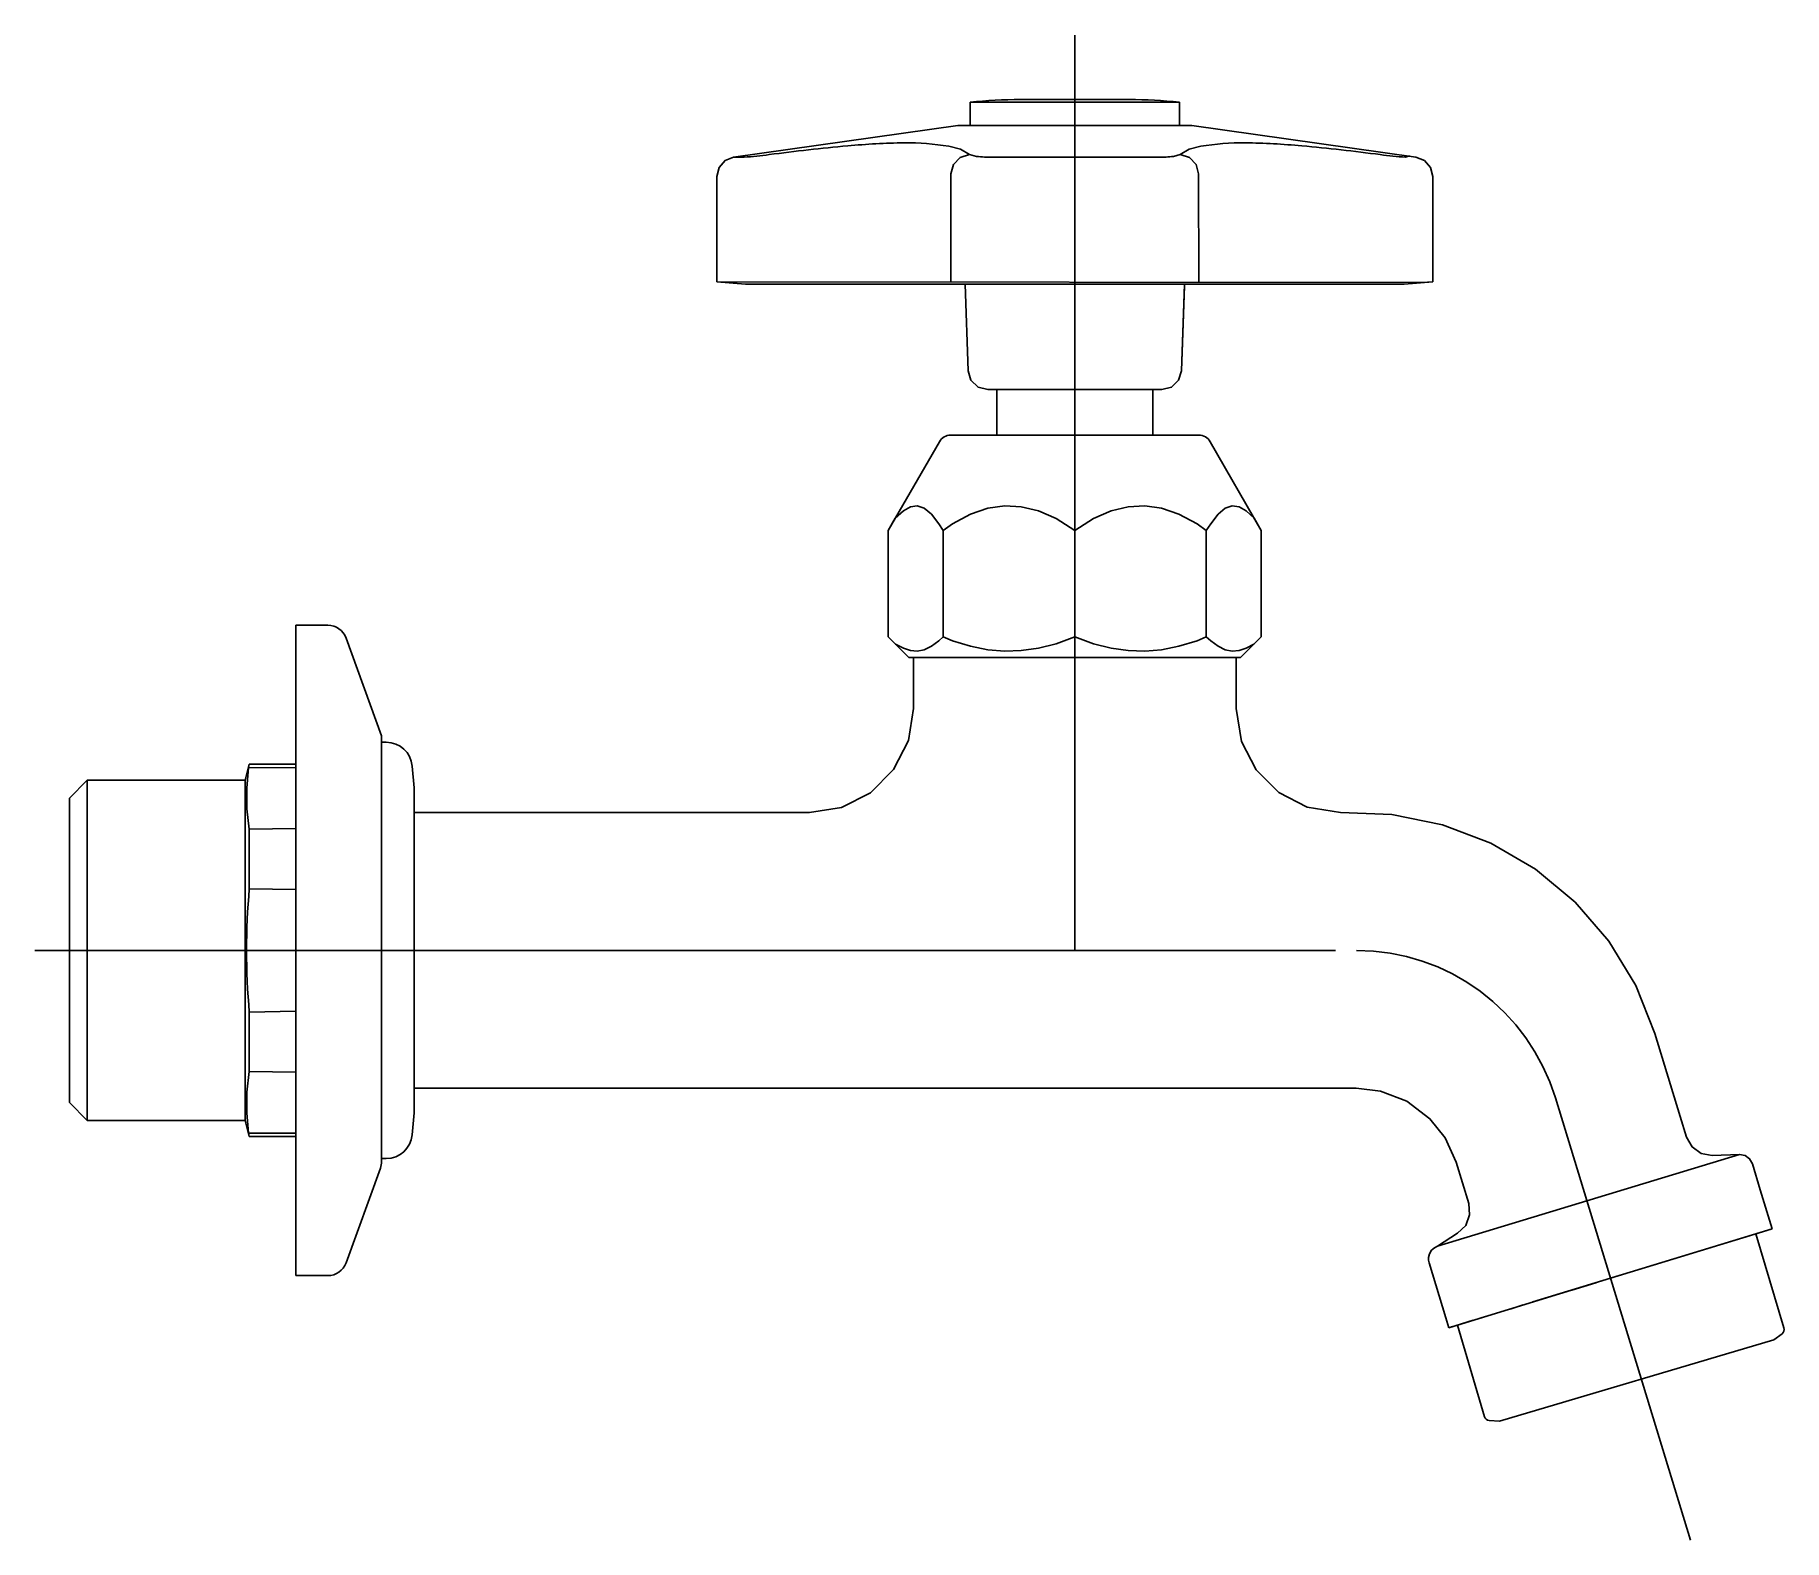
# Model space of a CAD drawing. Extents: x 23.827 to 23.962, y -1.484 to -1.369.
import ezdxf

# ---------------------------------------------------------------- set-up
doc = ezdxf.new("R2010")
doc.units = 0
doc.header["$LTSCALE"] = 0.2
doc.header["$MEASUREMENT"] = 0
doc.linetypes.add('AXES', pattern=[0.54, 0.3, -0.08, 0.08, -0.08])
doc.linetypes.add('CONTINU', pattern=[0])
doc.layers.get('0').update_dxf_attribs({"linetype": 'CONTINUOUS'})
doc.layers.add('DECA_EIXOS', color=5, linetype='AXES')

msp = doc.modelspace()

# ---------------------------------------------------------------- linework, layer by layer
at = {"linetype": 'CONTINU'}
for points in [[(23.90282, -1.37361, 0.025837), (23.89895, -1.37381)], [(23.91505, -1.37381, 0.025837), (23.91118, -1.37361)], [(23.8989, -1.37784), (23.89821, -1.37743), (23.89731, -1.3772, 0.045138), (23.89389, -1.37694, 0.021137), (23.88954, -1.37717, 0.009815), (23.88351, -1.37784)], [(23.93049, -1.37784, 0.009815), (23.92446, -1.37717, 0.021137), (23.92011, -1.37694, 0.045138), (23.91669, -1.3772), (23.91579, -1.37743), (23.9151, -1.37784)], [(23.88351, -1.37784, -0.017814), (23.88157, -1.37804)], [(23.90066, -1.37804, -0.029584), (23.89944, -1.37798), (23.8989, -1.37784)], [(23.9151, -1.37784), (23.91459, -1.37798, -0.029466), (23.91346, -1.37804)], [(23.93243, -1.37804, -0.017816), (23.93049, -1.37784)], [(23.89746, -1.39941, 0.267965), (23.89659, -1.39991)], [(23.91741, -1.39991, 0.267939), (23.91654, -1.39941)], [(23.85097, -1.415, 0.315295), (23.84956, -1.41401)], [(23.85605, -1.42484, 0.388887), (23.85406, -1.42301)], [(23.84353, -1.43427, 0.045542), (23.84353, -1.44376)], [(23.85406, -1.45501, 0.388881), (23.85605, -1.45319)], [(23.85361, -1.45576, 0.08749), (23.8537, -1.45525)], [(23.84956, -1.46401, 0.31531), (23.85097, -1.46303)], [(23.93424, -1.46302, -0.103131), (23.9342, -1.46262)], [(23.96138, -1.46848, 0.310494), (23.96152, -1.46804)], [(23.93851, -1.47486, 0.312312), (23.93886, -1.47515)]]:
    msp.add_lwpolyline(points, format="xyb", dxfattribs=at)
for points in [[(23.89895, -1.37561), (23.89895, -1.37381)], [(23.91505, -1.37381), (23.89895, -1.37381)], [(23.91118, -1.37361), (23.90282, -1.37361)], [(23.91505, -1.37561), (23.91505, -1.37381)], [(23.898, -1.37561), (23.88077, -1.37804)], [(23.907, -1.37561), (23.898, -1.37561)], [(23.916, -1.37561), (23.907, -1.37561)], [(23.93323, -1.37804), (23.916, -1.37561)], [(23.88077, -1.37804), (23.88011, -1.3783), (23.87965, -1.37883), (23.87948, -1.37952)], [(23.88157, -1.37804), (23.88077, -1.37804)], [(23.8989, -1.37784), (23.89819, -1.37807), (23.89767, -1.37861), (23.89748, -1.37933)], [(23.90209, -1.37804), (23.90066, -1.37804)], [(23.907, -1.37804), (23.90209, -1.37804)], [(23.91346, -1.37804), (23.907, -1.37804)], [(23.9151, -1.37784), (23.91581, -1.37807), (23.91633, -1.37861), (23.91652, -1.37933)], [(23.93265, -1.37795), (23.93243, -1.37804)], [(23.93277, -1.37797), (23.93265, -1.37795)], [(23.93452, -1.37952), (23.93435, -1.37883), (23.93389, -1.3783), (23.93323, -1.37804)], [(23.87948, -1.37952), (23.87948, -1.38761)], [(23.89748, -1.37933), (23.89747, -1.38764)], [(23.91652, -1.37933), (23.91653, -1.38766)], [(23.93452, -1.38761), (23.93452, -1.37952)], [(23.93368, -1.38768), (23.87948, -1.38761)], [(23.87948, -1.38761), (23.88168, -1.3878)], [(23.93232, -1.3878), (23.88168, -1.3878)], [(23.8988, -1.39447), (23.89857, -1.3878)], [(23.9152, -1.39447), (23.91543, -1.3878)], [(23.93232, -1.3878), (23.93452, -1.38761)], [(23.93452, -1.38761), (23.93368, -1.38768)], [(23.9152, -1.39447), (23.91543, -1.38793)], [(23.8988, -1.39447), (23.89902, -1.39519), (23.89956, -1.39572), (23.90032, -1.39591)], [(23.9137, -1.39591), (23.91444, -1.39572), (23.91498, -1.39519), (23.9152, -1.39447)], [(23.90032, -1.39591), (23.907, -1.39591)], [(23.901, -1.39591), (23.913, -1.39591)], [(23.901, -1.39941), (23.901, -1.39591)], [(23.907, -1.39591), (23.9137, -1.39591)], [(23.91118, -1.39591), (23.9137, -1.39591)], [(23.913, -1.39941), (23.913, -1.39591)], [(23.89266, -1.40673), (23.89659, -1.39991)], [(23.89746, -1.39941), (23.91654, -1.39941)], [(23.91741, -1.39991), (23.92134, -1.40673)], [(23.8932, -1.40579), (23.89382, -1.40523)], [(23.89382, -1.40523), (23.89436, -1.40491)], [(23.89436, -1.40491), (23.89489, -1.40484)], [(23.89489, -1.40484), (23.89543, -1.40503)], [(23.89543, -1.40503), (23.89598, -1.40549)], [(23.89899, -1.40549), (23.90032, -1.40503)], [(23.90032, -1.40503), (23.90161, -1.40484)], [(23.90161, -1.40484), (23.90289, -1.40491)], [(23.90289, -1.40491), (23.9042, -1.40523)], [(23.9042, -1.40523), (23.90556, -1.40582)], [(23.90844, -1.40582), (23.9098, -1.40523)], [(23.9098, -1.40523), (23.91111, -1.40491)], [(23.91111, -1.40491), (23.91239, -1.40484)], [(23.91239, -1.40484), (23.91368, -1.40503)], [(23.91368, -1.40503), (23.91501, -1.40549)], [(23.91802, -1.40549), (23.91857, -1.40503)], [(23.91857, -1.40503), (23.91911, -1.40484)], [(23.91911, -1.40484), (23.91964, -1.40491)], [(23.91964, -1.40491), (23.92018, -1.40523)], [(23.92018, -1.40523), (23.9208, -1.40579)], [(23.89266, -1.40673), (23.8932, -1.40579)], [(23.89266, -1.41492), (23.89266, -1.40673)], [(23.89598, -1.40549), (23.89655, -1.40623)], [(23.89655, -1.40623), (23.89689, -1.40674)], [(23.89689, -1.40674), (23.89759, -1.40623)], [(23.89759, -1.40623), (23.89899, -1.40549)], [(23.90556, -1.40582), (23.907, -1.40673)], [(23.907, -1.40673), (23.90844, -1.40582)], [(23.907, -1.41492), (23.907, -1.40673)], [(23.91501, -1.40549), (23.91641, -1.40623)], [(23.91641, -1.40623), (23.91711, -1.40674)], [(23.91711, -1.40674), (23.91745, -1.40623)], [(23.91745, -1.40623), (23.91802, -1.40549)], [(23.9208, -1.40579), (23.92134, -1.40673)], [(23.92134, -1.41492), (23.92134, -1.40673)], [(23.89689, -1.41491), (23.89689, -1.40674)], [(23.91711, -1.41491), (23.91711, -1.40674)], [(23.8471, -1.43901), (23.8471, -1.41401)], [(23.8471, -1.41401), (23.84956, -1.41401)], [(23.85097, -1.415), (23.8537, -1.42251)], [(23.89266, -1.41492), (23.89322, -1.41548)], [(23.89266, -1.41492), (23.89425, -1.41651)], [(23.89322, -1.41548), (23.89382, -1.41579)], [(23.89382, -1.41579), (23.89436, -1.41597)], [(23.89436, -1.41597), (23.89489, -1.41601)], [(23.89489, -1.41601), (23.89543, -1.4159)], [(23.89543, -1.4159), (23.89598, -1.41564)], [(23.89598, -1.41564), (23.89655, -1.41521)], [(23.89655, -1.41521), (23.89689, -1.41491)], [(23.89689, -1.41491), (23.89759, -1.41521)], [(23.89759, -1.41521), (23.89899, -1.41564)], [(23.89899, -1.41564), (23.90032, -1.4159)], [(23.90032, -1.4159), (23.90161, -1.41601)], [(23.90161, -1.41601), (23.90289, -1.41597)], [(23.90289, -1.41597), (23.9042, -1.41579)], [(23.9042, -1.41579), (23.90556, -1.41545)], [(23.90556, -1.41545), (23.907, -1.41492)], [(23.907, -1.41492), (23.90844, -1.41545)], [(23.90844, -1.41545), (23.9098, -1.41579)], [(23.9098, -1.41579), (23.91111, -1.41597)], [(23.91111, -1.41597), (23.91239, -1.41601)], [(23.91239, -1.41601), (23.91368, -1.4159)], [(23.91368, -1.4159), (23.91501, -1.41564)], [(23.91501, -1.41564), (23.91641, -1.41521)], [(23.91641, -1.41521), (23.91711, -1.41491)], [(23.91711, -1.41491), (23.91745, -1.41521)], [(23.91745, -1.41521), (23.91802, -1.41564)], [(23.91802, -1.41564), (23.91857, -1.4159)], [(23.91857, -1.4159), (23.91911, -1.41601)], [(23.91911, -1.41601), (23.91964, -1.41597)], [(23.91964, -1.41597), (23.92018, -1.41579)], [(23.91975, -1.41651), (23.92134, -1.41492)], [(23.92018, -1.41579), (23.92078, -1.41548)], [(23.92078, -1.41548), (23.92134, -1.41492)], [(23.91975, -1.41651), (23.89425, -1.41651)], [(23.8946, -1.41651), (23.8952, -1.41651)], [(23.8946, -1.41651), (23.89764, -1.41651)], [(23.8946, -1.42041), (23.8946, -1.41651)], [(23.89789, -1.41651), (23.8952, -1.41651)], [(23.91611, -1.41651), (23.9194, -1.41651)], [(23.9188, -1.41651), (23.91635, -1.41651)], [(23.9188, -1.41651), (23.9194, -1.41651)], [(23.9194, -1.41651), (23.9194, -1.42041)], [(23.8866, -1.42841), (23.88907, -1.42802), (23.8913, -1.42689), (23.89307, -1.42512), (23.89421, -1.42289), (23.8946, -1.42041)], [(23.9194, -1.42041), (23.91981, -1.42295), (23.92095, -1.42514), (23.92268, -1.42688), (23.92488, -1.42801), (23.92742, -1.42842)], [(23.8537, -1.45525), (23.8537, -1.42251)], [(23.8537, -1.42301), (23.85406, -1.42301)], [(23.8432, -1.42594), (23.84353, -1.42471)], [(23.84346, -1.42496), (23.84334, -1.42655), (23.84334, -1.42814), (23.84353, -1.4297)], [(23.84346, -1.42496), (23.84353, -1.42471)], [(23.84346, -1.42496), (23.8471, -1.42497)], [(23.84353, -1.42471), (23.8471, -1.42471)], [(23.85605, -1.42484), (23.8562, -1.42651)], [(23.8297, -1.42731), (23.83107, -1.42594)], [(23.83107, -1.45209), (23.83107, -1.42594)], [(23.83107, -1.42594), (23.8432, -1.42594)], [(23.8432, -1.45209), (23.8432, -1.42594)], [(23.8562, -1.43901), (23.8562, -1.42651)], [(23.8297, -1.45071), (23.8297, -1.42731)], [(23.8562, -1.42841), (23.88535, -1.42841)], [(23.88535, -1.42841), (23.8866, -1.42841)], [(23.92742, -1.42842), (23.93138, -1.42857), (23.93528, -1.42935), (23.93899, -1.43076), (23.94242, -1.43276), (23.94547, -1.4353), (23.94807, -1.43831), (23.95013, -1.44171), (23.9516, -1.4454)], [(23.8297, -1.43001), (23.8297, -1.43901)], [(23.8297, -1.43001), (23.8297, -1.43051)], [(23.8297, -1.43901), (23.8297, -1.43051)], [(23.8297, -1.43104), (23.8297, -1.4307)], [(23.84353, -1.4297), (23.8471, -1.42964)], [(23.84353, -1.43427), (23.84353, -1.4297)], [(23.84353, -1.43427), (23.8471, -1.43434)], [(23.8297, -1.43901), (23.8297, -1.44751)], [(23.8297, -1.43901), (23.8297, -1.44728)], [(23.8297, -1.43901), (23.8297, -1.44716)], [(23.8297, -1.44801), (23.8297, -1.43901)], [(23.8471, -1.46401), (23.8471, -1.43901)], [(23.8562, -1.45151), (23.8562, -1.43901)], [(23.84353, -1.44376), (23.8471, -1.44368)], [(23.84353, -1.44832), (23.84353, -1.44376)], [(23.9516, -1.4454), (23.95355, -1.45177)], [(23.8297, -1.44751), (23.8297, -1.44801)], [(23.8297, -1.44801), (23.8297, -1.4477)], [(23.84353, -1.44832), (23.84334, -1.44992), (23.84334, -1.4515), (23.84346, -1.45307)], [(23.84353, -1.44832), (23.8471, -1.44838)], [(23.88535, -1.44961), (23.8562, -1.44961)], [(23.91343, -1.44961), (23.88535, -1.44961)], [(23.91854, -1.44961), (23.91343, -1.44961)], [(23.93632, -1.45528), (23.93548, -1.45341), (23.93431, -1.45195), (23.93253, -1.45061), (23.93051, -1.44984), (23.92863, -1.44961), (23.91854, -1.44961)], [(23.8297, -1.45071), (23.83107, -1.45209)], [(23.83107, -1.45209), (23.8432, -1.45209)], [(23.8432, -1.45209), (23.84353, -1.45331)], [(23.85605, -1.45319), (23.8562, -1.45151)], [(23.95355, -1.45177), (23.95403, -1.45336)], [(23.84353, -1.45331), (23.84346, -1.45307)], [(23.84346, -1.45307), (23.8471, -1.45307)], [(23.84353, -1.45331), (23.8471, -1.45331)], [(23.95403, -1.45336), (23.95446, -1.45412), (23.95516, -1.45462), (23.95602, -1.45477)], [(23.8537, -1.45501), (23.85406, -1.45501)], [(23.93488, -1.46174), (23.95811, -1.4547)], [(23.95602, -1.45477), (23.95811, -1.4547)], [(23.95811, -1.4547), (23.95854, -1.45478), (23.95889, -1.45503), (23.9591, -1.45541)], [(23.85097, -1.46303), (23.85361, -1.45576)], [(23.93681, -1.45689), (23.93632, -1.45528)], [(23.9591, -1.45541), (23.95971, -1.45741)], [(23.93729, -1.45848), (23.93681, -1.45689)], [(23.95971, -1.45741), (23.96063, -1.46041)], [(23.93644, -1.46076), (23.93706, -1.46015), (23.93736, -1.45934), (23.93729, -1.45848)], [(23.96063, -1.46041), (23.9482, -1.46421)], [(23.96063, -1.46041), (23.95063, -1.46347)], [(23.95988, -1.46064), (23.96063, -1.46041)], [(23.9342, -1.46262), (23.93428, -1.46233), (23.93443, -1.46207), (23.93467, -1.46187)], [(23.93467, -1.46187), (23.93488, -1.46174)], [(23.93488, -1.46174), (23.93644, -1.46076)], [(23.9482, -1.46421), (23.95988, -1.46064)], [(23.95937, -1.4608), (23.96152, -1.46804)], [(23.93554, -1.46726), (23.93424, -1.46302)], [(23.8471, -1.46401), (23.84956, -1.46401)], [(23.93644, -1.46781), (23.9482, -1.46421)], [(23.9482, -1.46421), (23.94223, -1.46604)], [(23.94894, -1.46399), (23.9482, -1.46421)], [(23.94707, -1.46456), (23.94522, -1.46513)], [(23.93877, -1.4671), (23.93824, -1.46726)], [(23.94147, -1.46627), (23.94047, -1.46658)], [(23.93577, -1.46802), (23.93554, -1.46726)], [(23.93577, -1.46802), (23.93644, -1.46781)], [(23.93625, -1.46787), (23.93577, -1.46802)], [(23.93605, -1.46793), (23.93594, -1.46796)], [(23.93625, -1.46787), (23.93605, -1.46793)], [(23.93764, -1.46744), (23.93625, -1.46787)], [(23.93644, -1.46781), (23.93851, -1.47486)], [(23.96075, -1.46896), (23.96138, -1.46848)], [(23.93965, -1.47521), (23.96075, -1.46896)], [(23.93886, -1.47515), (23.93965, -1.47521)]]:
    msp.add_lwpolyline(points, dxfattribs=at)
at = {"layer": 'DECA_EIXOS'}
for points in [[(23.907, -1.43901), (23.907, -1.36865)], [(23.82705, -1.43901), (23.92865, -1.43901)], [(23.94396, -1.45035), (23.95435, -1.48434)]]:
    msp.add_lwpolyline(points, dxfattribs=at)
msp.add_lwpolyline([(23.94396, -1.45035, 0.329761), (23.92865, -1.43901)], format="xyb", dxfattribs=at)

doc.saveas('drawing.dxf')
